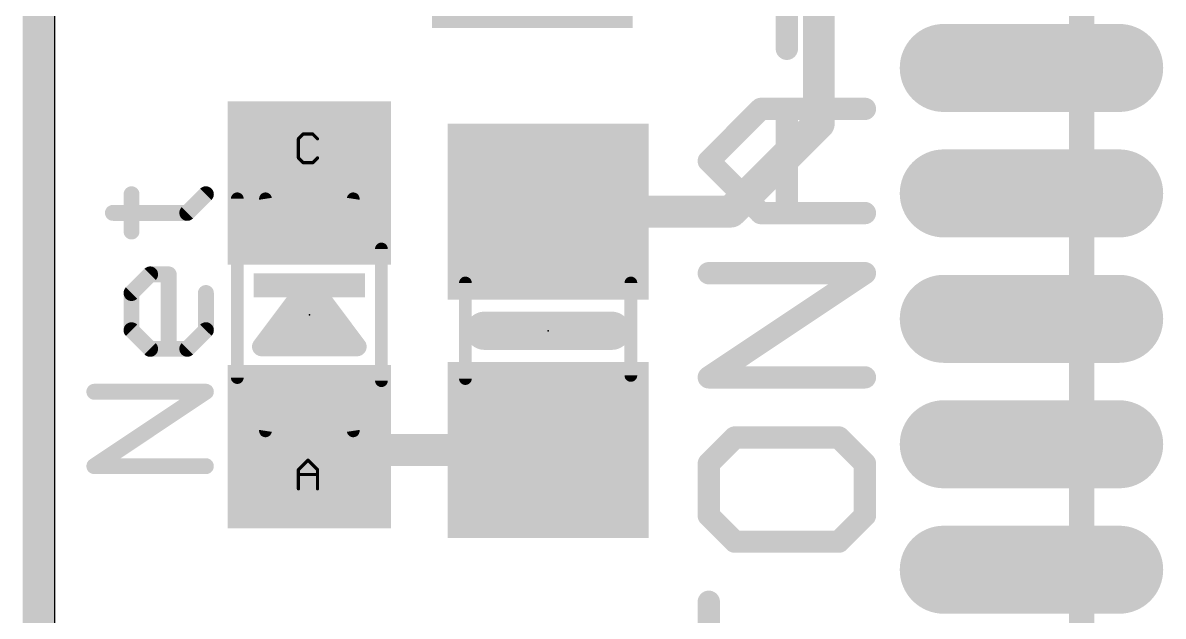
# Model space of a CAD drawing. Extents: x -21.4 to 69.1, y -5.3 to 64.3.
# Drawn here: x -0.25 to 8.84, y 29.47 to 34.2 of the extents above; entities that cross this region are included whole.
import ezdxf

# ---------------------------------------------------------------- set-up
doc = ezdxf.new("R2010")
doc.units = 0
for name, color, linetype in [('1', 12, 'CONTINUOUS'), ('16', 132, 'CONTINUOUS'), ('20', 53, 'CONTINUOUS'), ('21', 40, 'CONTINUOUS'), ('23', 53, 'CONTINUOUS'), ('29', 253, 'CONTINUOUS'), ('51', 253, 'CONTINUOUS')]:
    doc.layers.add(name, color=color, linetype=linetype)

# ---------------------------------------------------------------- blocks, each defined once
blk = doc.blocks.new('RECT')
blk.add_solid([(-0.5, -0.5), (0.5, -0.5), (-0.5, 0.5), (0.5, 0.5)])
blk = doc.blocks.new('RECT320000X96000R100')
at = {"const_width": 0.3}
blk.add_lwpolyline([(0.85, 0), (0.85, 0, 0.4142), (0.7, 0.15), (-0.7, 0.15, 0.4142), (-0.85, 0), (-0.85, 0, 0.4142), (-0.7, -0.15), (0.7, -0.15, 0.4142)], format="xyb", close=True, dxfattribs=at)
blk.add_solid([(-0.7254, -0.0254), (0.7254, -0.0254), (-0.7254, 0.0254), (0.7254, 0.0254)])
blk = doc.blocks.new('RECT336256X112256R100')
at = {"const_width": 0.3508}
blk.add_lwpolyline([(0.8754, 0), (0.8754, 0, 0.4142), (0.7, 0.1754), (-0.7, 0.1754, 0.4142), (-0.8754, 0), (-0.8754, 0, 0.4142), (-0.7, -0.1754), (0.7, -0.1754, 0.4142)], format="xyb", close=True, dxfattribs=at)
blk.add_solid([(-0.7254, -0.0254), (0.7254, -0.0254), (-0.7254, 0.0254), (0.7254, 0.0254)])

msp = doc.modelspace()

# ---------------------------------------------------------------- linework, layer by layer
at = {"layer": '1', "const_width": 0.254}
for points in [[(-0.127, 53.467), (-0.127, -0.762)], [(6.096, 33.401), (6.096, 38.608)], [(5.395, 32.7), (6.096, 33.401)], [(3.937, 32.7), (5.395, 32.7)], [(2.059, 30.8), (2.032, 30.827)], [(3.937, 30.8), (2.059, 30.8)]]:
    msp.add_lwpolyline(points, dxfattribs=at)
at = {"layer": '1', "const_width": 0.127}
for points in [[(6.1409, 33.3561, 1), (6.0511, 33.4459)], [(6.0325, 33.401, 1), (6.1595, 33.401)], [(3.937, 32.7635, 1), (3.937, 32.6365)], [(5.3501, 32.7449, 1), (5.4399, 32.6551)], [(5.395, 32.6365, 1), (5.395, 32.7635)], [(2.0769, 30.8719, 1), (1.9871, 30.7821)], [(2.059, 30.8635, 1), (2.059, 30.7365)], [(2.0141, 30.7551, 1), (2.1039, 30.8449)], [(3.937, 30.7365, 1), (3.937, 30.8635)]]:
    msp.add_lwpolyline(points, format="xyb", dxfattribs=at)
at = {"layer": '16', "const_width": 0.254}
msp.add_lwpolyline([(-0.127, 53.467), (-0.127, -0.762)], dxfattribs=at)
at = {"layer": '20'}
msp.add_line((0, 46.228), (0, 0), dxfattribs=at)
at = {"layer": '21'}
for points, const_width in [([(5.8415, 33.9979), (5.8415, 34.8283)], 0.1778), ([(5.2186, 33.1034), (5.6339, 33.5186)], 0.1778), ([(5.6339, 33.5186), (6.4643, 33.5186)], 0.1778), ([(5.8415, 32.6882), (5.8415, 33.5186)], 0.1778), ([(5.6339, 32.6882), (5.2186, 33.1034)], 0.1778), ([(0.6133, 32.5415), (0.6133, 32.8381)], 0.127), ([(1.0582, 32.6898), (1.2065, 32.8381)], 0.127), ([(0.465, 32.6898), (1.0582, 32.6898)], 0.127), ([(6.4643, 32.6882), (5.6339, 32.6882)], 0.1778), ([(5.2186, 31.3784), (6.4643, 32.2089)], 0.1778), ([(6.4643, 32.2089), (5.2186, 32.2089)], 0.1778), ([(0.6133, 32.0509), (0.7616, 32.1992)], 0.127), ([(0.7616, 32.1992), (0.9099, 32.1992)], 0.127), ([(0.9099, 32.1992), (0.9099, 31.606)], 0.127), ([(2.032, 32.131), (1.651, 31.623)], 0.1524), ([(2.413, 31.623), (2.032, 32.131)], 0.1524), ([(0.6133, 31.7543), (0.6133, 32.0509)], 0.127), ([(1.2065, 32.0509), (1.2065, 31.7543)], 0.127), ([(1.9368, 32.004), (2.1273, 32.004)], 0.1524), ([(1.8225, 31.8516), (2.2416, 31.8516)], 0.1524), ([(3.429, 31.75), (4.445, 31.75)], 0.3048), ([(0.7616, 31.606), (0.6133, 31.7543)], 0.127), ([(1.2065, 31.7543), (1.0582, 31.606)], 0.127), ([(1.7082, 31.6992), (2.3559, 31.6992)], 0.1524), ([(1.0582, 31.606), (0.7616, 31.606)], 0.127), ([(1.651, 31.623), (2.413, 31.623)], 0.1524), ([(6.4643, 31.3784), (5.2186, 31.3784)], 0.1778), ([(0.3167, 30.6705), (1.2065, 31.2637)], 0.127), ([(1.2065, 31.2637), (0.3167, 31.2637)], 0.127), ([(5.4262, 30.8992), (5.2186, 30.6915)], 0.1778), ([(6.2567, 30.8992), (5.4262, 30.8992)], 0.1778), ([(6.4643, 30.6915), (6.2567, 30.8992)], 0.1778), ([(5.2186, 30.6915), (5.2186, 30.2763)], 0.1778), ([(6.4643, 30.2763), (6.4643, 30.6915)], 0.1778), ([(1.2065, 30.6705), (0.3167, 30.6705)], 0.127), ([(5.2186, 30.2763), (5.4262, 30.0687)], 0.1778), ([(6.2567, 30.0687), (6.4643, 30.2763)], 0.1778), ([(5.4262, 30.0687), (6.2567, 30.0687)], 0.1778), ([(5.2186, 28.759), (5.2186, 29.5894)], 0.1778)]:
    msp.add_lwpolyline(points, dxfattribs=dict(at, const_width=const_width))
for points, const_width in [([(5.797, 33.9979, 1), (5.8859, 33.9979)], 0.0889), ([(5.6339, 33.5631, 1), (5.6339, 33.4742)], 0.0889), ([(5.6653, 33.4872, 1), (5.6024, 33.55)], 0.0889), ([(5.8859, 33.5186, 1), (5.797, 33.5186)], 0.0889), ([(6.4643, 33.4742, 1), (6.4643, 33.5631)], 0.0889), ([(5.2501, 33.1348, 1), (5.1872, 33.072)], 0.0889), ([(5.1872, 33.1348, 1), (5.2501, 33.072)], 0.0889), ([(0.6451, 32.8381, 1), (0.5816, 32.8381)], 0.0635), ([(1.229, 32.8157, 1), (1.184, 32.8606)], 0.0635), ([(0.465, 32.7216, 1), (0.465, 32.6581)], 0.0635), ([(1.0582, 32.6581, 1), (1.0582, 32.7216)], 0.0635), ([(5.6339, 32.7326, 1), (5.6339, 32.6437)], 0.0889), ([(5.6024, 32.6567, 1), (5.6653, 32.7196)], 0.0889), ([(6.4643, 32.6437, 1), (6.4643, 32.7326)], 0.0889), ([(1.0358, 32.7123, 1), (1.0807, 32.6674)], 0.0635), ([(5.797, 32.6882, 1), (5.8859, 32.6882)], 0.0889), ([(0.5816, 32.5415, 1), (0.6451, 32.5415)], 0.0635), ([(5.2186, 32.2533, 1), (5.2186, 32.1644)], 0.0889), ([(6.489, 32.1719, 1), (6.4396, 32.2459)], 0.0889), ([(6.4643, 32.1644, 1), (6.4643, 32.2533)], 0.0889), ([(0.7616, 32.2309, 1), (0.7616, 32.1674)], 0.0635), ([(0.7841, 32.1767, 1), (0.7392, 32.2216)], 0.0635), ([(0.9417, 32.1992, 1), (0.8782, 32.1992)], 0.0635), ([(0.9099, 32.1674, 1), (0.9099, 32.2309)], 0.0635), ([(2.0625, 32.1539, 1), (2.0015, 32.1081)], 0.0762), ([(2.0625, 32.1081, 1), (2.0015, 32.1539)], 0.0762), ([(0.6451, 32.0509, 1), (0.5816, 32.0509)], 0.0635), ([(0.5909, 32.0733, 1), (0.6358, 32.0284)], 0.0635), ([(1.2383, 32.0509, 1), (1.1748, 32.0509)], 0.0635), ([(1.9368, 32.0421, 1), (1.9368, 31.9659)], 0.0762), ([(2.1273, 31.9659, 1), (2.1273, 32.0421)], 0.0762), ([(1.8225, 31.8897, 1), (1.8225, 31.8135)], 0.0762), ([(2.2416, 31.8135, 1), (2.2416, 31.8897)], 0.0762), ([(3.429, 31.8262, 1), (3.429, 31.6738)], 0.1524), ([(4.445, 31.6738, 1), (4.445, 31.8262)], 0.1524), ([(0.6358, 31.7768, 1), (0.5909, 31.7319)], 0.0635), ([(0.5816, 31.7543, 1), (0.6451, 31.7543)], 0.0635), ([(1.1748, 31.7543, 1), (1.2383, 31.7543)], 0.0635), ([(1.229, 31.7319, 1), (1.184, 31.7768)], 0.0635), ([(1.7082, 31.7373, 1), (1.7082, 31.6611)], 0.0762), ([(2.3559, 31.6611, 1), (2.3559, 31.7373)], 0.0762), ([(0.7616, 31.6378, 1), (0.7616, 31.5743)], 0.0635), ([(1.0582, 31.5743, 1), (1.0582, 31.6378)], 0.0635), ([(1.651, 31.6611, 1), (1.651, 31.5849)], 0.0762), ([(1.6205, 31.6459, 1), (1.6815, 31.6001)], 0.0762), ([(2.3825, 31.6001, 1), (2.4435, 31.6459)], 0.0762), ([(2.413, 31.5849, 1), (2.413, 31.6611)], 0.0762), ([(0.7392, 31.5836, 1), (0.7841, 31.6285)], 0.0635), ([(0.8782, 31.606, 1), (0.9417, 31.606)], 0.0635), ([(1.0358, 31.6285, 1), (1.0807, 31.5836)], 0.0635), ([(5.2186, 31.4229, 1), (5.2186, 31.334)], 0.0889), ([(5.194, 31.4154, 1), (5.2433, 31.3415)], 0.0889), ([(6.4643, 31.334, 1), (6.4643, 31.4229)], 0.0889), ([(0.3167, 31.2954, 1), (0.3167, 31.2319)], 0.0635), ([(1.2241, 31.2373, 1), (1.1889, 31.2901)], 0.0635), ([(1.2065, 31.2319, 1), (1.2065, 31.2954)], 0.0635), ([(5.4262, 30.9436, 1), (5.4262, 30.8547)], 0.0889), ([(5.4577, 30.8677, 1), (5.3948, 30.9306)], 0.0889), ([(6.2881, 30.9306, 1), (6.2253, 30.8677)], 0.0889), ([(6.2567, 30.8547, 1), (6.2567, 30.9436)], 0.0889), ([(5.1872, 30.723, 1), (5.2501, 30.6601)], 0.0889), ([(5.2631, 30.6915, 1), (5.1742, 30.6915)], 0.0889), ([(6.5088, 30.6915, 1), (6.4199, 30.6915)], 0.0889), ([(6.4329, 30.6601, 1), (6.4957, 30.723)], 0.0889), ([(0.3167, 30.7022, 1), (0.3167, 30.6388)], 0.0635), ([(0.2991, 30.6969, 1), (0.3344, 30.6441)], 0.0635), ([(1.2065, 30.6388, 1), (1.2065, 30.7022)], 0.0635), ([(5.2501, 30.3078, 1), (5.1872, 30.2449)], 0.0889), ([(5.1742, 30.2763, 1), (5.2631, 30.2763)], 0.0889), ([(6.4199, 30.2763, 1), (6.5088, 30.2763)], 0.0889), ([(6.4957, 30.2449, 1), (6.4329, 30.3078)], 0.0889), ([(5.4262, 30.1132, 1), (5.4262, 30.0243)], 0.0889), ([(5.3948, 30.0373, 1), (5.4577, 30.1001)], 0.0889), ([(6.2253, 30.1001, 1), (6.2881, 30.0373)], 0.0889), ([(6.2567, 30.0243, 1), (6.2567, 30.1132)], 0.0889), ([(5.2631, 29.5894, 1), (5.1742, 29.5894)], 0.0889)]:
    msp.add_lwpolyline(points, format="xyb", dxfattribs=dict(at, const_width=const_width))
at = {"layer": '23'}
for p in [(2.032, 31.877), (3.937, 31.75)]:
    msp.add_point(p, dxfattribs=at)
at = {"layer": '51'}
msp.add_line((0, 53.34), (0, 0), dxfattribs=at)
for points, const_width in [([(8.193, 41.845), (8.193, 17.845)], 0.2032), ([(1.9828, 33.3185), (1.9447, 33.2804)], 0.0254), ([(2.0591, 33.3185), (1.9828, 33.3185)], 0.0254), ([(2.0972, 33.2804), (2.0591, 33.3185)], 0.0254), ([(1.9447, 33.2804), (1.9447, 33.1278)], 0.0254), ([(1.9447, 33.1278), (1.9828, 33.0897)], 0.0254), ([(2.0591, 33.0897), (2.0972, 33.1278)], 0.0254), ([(1.9828, 33.0897), (2.0591, 33.0897)], 0.0254), ([(1.457, 31.377), (1.457, 32.802)], 0.1016), ([(2.607, 32.402), (2.607, 31.352)], 0.1016), ([(3.277, 31.369), (3.277, 32.131)], 0.1016), ([(4.597, 31.394), (4.597, 32.131)], 0.1016), ([(1.9447, 30.6422), (2.021, 30.7185)], 0.0254), ([(2.021, 30.7185), (2.0972, 30.6422)], 0.0254), ([(1.9447, 30.4897), (1.9447, 30.6422)], 0.0254), ([(1.9447, 30.6041), (2.0972, 30.6041)], 0.0254), ([(2.0972, 30.6422), (2.0972, 30.4897)], 0.0254)]:
    msp.add_lwpolyline(points, dxfattribs=dict(at, const_width=const_width))
for points, const_width in [([(1.9828, 33.3248, 1), (1.9828, 33.3121)], 0.0127), ([(1.9873, 33.314, 1), (1.9783, 33.323)], 0.0127), ([(2.0636, 33.323, 1), (2.0546, 33.314)], 0.0127), ([(2.0591, 33.3121, 1), (2.0591, 33.3248)], 0.0127), ([(1.9511, 33.2804, 1), (1.9384, 33.2804)], 0.0127), ([(1.9402, 33.2849, 1), (1.9492, 33.2759)], 0.0127), ([(2.0927, 33.2759, 1), (2.1017, 33.2849)], 0.0127), ([(1.9492, 33.1323, 1), (1.9402, 33.1233)], 0.0127), ([(1.9384, 33.1278, 1), (1.9511, 33.1278)], 0.0127), ([(2.1017, 33.1233, 1), (2.0927, 33.1323)], 0.0127), ([(1.9828, 33.096, 1), (1.9828, 33.0834)], 0.0127), ([(1.9783, 33.0852, 1), (1.9873, 33.0942)], 0.0127), ([(2.0546, 33.0942, 1), (2.0636, 33.0852)], 0.0127), ([(2.0591, 33.0834, 1), (2.0591, 33.096)], 0.0127), ([(1.4824, 32.802, 1), (1.4316, 32.802)], 0.0508), ([(1.582, 32.624, 1), (1.582, 32.83, 1), (1.582, 32.624)], 0.0762), ([(1.682, 32.802, 0.8571), (2.382, 32.802)], 0.1016), ([(1.7071, 32.8059, 1), (1.6569, 32.7981)], 0.0508), ([(2.4071, 32.7981, 1), (2.3569, 32.8059)], 0.0508), ([(2.6324, 32.402, 1), (2.5816, 32.402)], 0.0508), ([(3.3024, 32.131, 1), (3.2516, 32.131)], 0.0508), ([(4.6224, 32.131, 1), (4.5716, 32.131)], 0.0508), ([(1.4316, 31.377, 1), (1.4824, 31.377)], 0.0508), ([(3.2516, 31.369, 1), (3.3024, 31.369)], 0.0508), ([(4.5716, 31.394, 1), (4.6224, 31.394)], 0.0508), ([(2.382, 30.952, 0.8571), (1.682, 30.952)], 0.1016), ([(2.5816, 31.352, 1), (2.6324, 31.352)], 0.0508), ([(1.6569, 30.9559, 1), (1.7071, 30.9481)], 0.0508), ([(2.3569, 30.9481, 1), (2.4071, 30.9559)], 0.0508), ([(2.0255, 30.723, 1), (2.0165, 30.714)], 0.0127), ([(2.0255, 30.714, 1), (2.0165, 30.723)], 0.0127), ([(1.9511, 30.6422, 1), (1.9384, 30.6422)], 0.0127), ([(1.9402, 30.6467, 1), (1.9492, 30.6377)], 0.0127), ([(1.9447, 30.6104, 1), (1.9447, 30.5977)], 0.0127), ([(2.1036, 30.6422, 1), (2.0909, 30.6422)], 0.0127), ([(2.0927, 30.6377, 1), (2.1017, 30.6467)], 0.0127), ([(2.0972, 30.5977, 1), (2.0972, 30.6104)], 0.0127), ([(1.9384, 30.4897, 1), (1.9511, 30.4897)], 0.0127), ([(2.0909, 30.4897, 1), (2.1036, 30.4897)], 0.0127)]:
    msp.add_lwpolyline(points, format="xyb", dxfattribs=dict(at, const_width=const_width))

# ---------------------------------------------------------------- block references
at = {"layer": '1'}
for p in [(7.793, 33.845), (7.793, 32.845), (7.793, 31.845), (7.793, 30.845), (7.793, 29.845)]:
    msp.add_blockref('RECT320000X96000R100', p, dxfattribs=at)
at = {"layer": '1', "xscale": 1.2, "yscale": 1.2}
for p in [(2.032, 32.927), (2.032, 30.827)]:
    msp.add_blockref('RECT', p, dxfattribs=at)
at = {"layer": '1', "xscale": 1.3, "yscale": 1.5, "rotation": 90}
for p in [(3.937, 32.7), (3.937, 30.8)]:
    msp.add_blockref('RECT', p, dxfattribs=at)
at = {"layer": '21', "xscale": 0.889, "yscale": 0.1905}
msp.add_blockref('RECT', (2.032, 32.1127), dxfattribs=at)
at = {"layer": '29', "xscale": 1.4016, "yscale": 1.6016, "rotation": 90}
for p in [(3.81, 34.864), (3.937, 32.7), (3.937, 30.8)]:
    msp.add_blockref('RECT', p, dxfattribs=at)
at = {"layer": '29'}
for p in [(7.793, 33.845), (7.793, 32.845), (7.793, 31.845), (7.793, 30.845), (7.793, 29.845)]:
    msp.add_blockref('RECT336256X112256R100', p, dxfattribs=at)
at = {"layer": '29', "xscale": 1.3016, "yscale": 1.3016}
for p in [(2.032, 32.927), (2.032, 30.827)]:
    msp.add_blockref('RECT', p, dxfattribs=at)
at = {"layer": '51'}
for p, xscale, yscale in [((1.5695, 32.8395), 0.325, 0.075), ((2.4945, 32.627), 0.325, 0.5), ((1.582, 32.508), 0.3, 0.262), ((1.782, 32.502), 0.15, 0.25), ((2.282, 32.502), 0.15, 0.25), ((2.032, 32.4645), 0.4, 0.175), ((1.5695, 31.127), 0.325, 0.5), ((1.782, 31.252), 0.15, 0.25), ((2.032, 31.2895), 0.4, 0.175), ((2.282, 31.252), 0.15, 0.25), ((2.4945, 31.127), 0.325, 0.5)]:
    msp.add_blockref('RECT', p, dxfattribs=dict(at, xscale=xscale, yscale=yscale))
at = {"layer": '51', "xscale": 0.7501, "yscale": 1.4501, "rotation": 90}
for p in [(3.9359, 32.4807), (3.9359, 31.0328)]:
    msp.add_blockref('RECT', p, dxfattribs=at)

doc.saveas('drawing.dxf')
